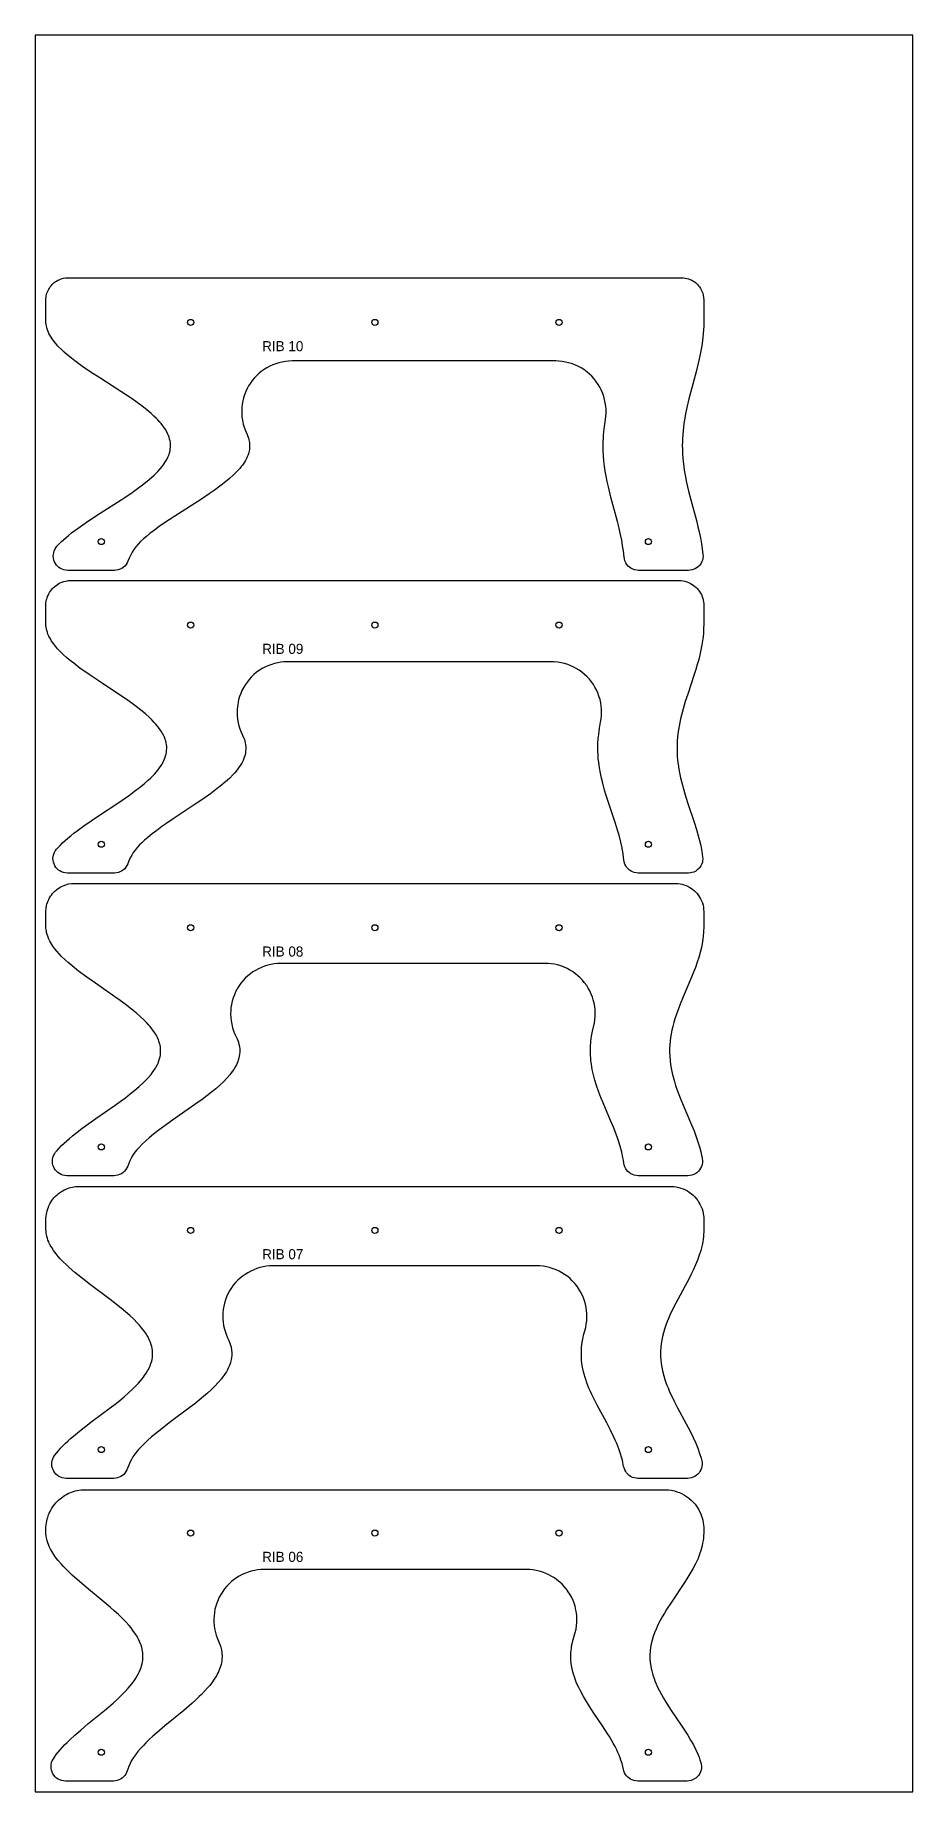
# Model space of a CAD drawing. Header units: millimetres. Extents: x 0 to 1220, y 0 to 2440.
import ezdxf
from ezdxf.enums import TextEntityAlignment as Align

# ---------------------------------------------------------------- set-up
doc = ezdxf.new("R2010")
doc.units = ezdxf.units.MM
for name, color, linetype in [('CUT_HOLES', 5, 'Continuous'), ('CUT_OUTSIDE', 1, 'Continuous'), ('LABEL', 7, 'Continuous'), ('SHEET', 8, 'Continuous')]:
    doc.layers.add(name, color=color, linetype=linetype)

msp = doc.modelspace()

# ---------------------------------------------------------------- linework, layer by layer
at = {"layer": 'CUT_HOLES'}
for centre in [(216.2, 2041), (472.2, 2041), (728.2, 2041), (92, 1736.6), (852.4, 1736.6), (216.2, 1620.6), (472.2, 1620.6), (728.2, 1620.6), (92, 1316.2), (852.4, 1316.2), (216.2, 1200.2), (472.2, 1200.2), (728.2, 1200.2), (92, 895.8), (852.4, 895.8), (216.2, 779.8), (472.2, 779.8), (728.2, 779.8), (92, 475.4), (852.4, 475.4), (216.2, 359.4), (472.2, 359.4), (728.2, 359.4), (92, 55), (852.4, 55)]:
    msp.add_circle(centre, 4.25, dxfattribs=at)
at = {"layer": 'CUT_OUTSIDE'}
for points in [[(45.4, 1696.6), (42.5, 1696.8), (39.9, 1697.3), (37.5, 1698.2), (35.2, 1699.3), (33.1, 1700.7), (31.5, 1702.1), (29.8, 1703.9), (28.3, 1706), (27.1, 1708.3), (26.2, 1710.7), (25.5, 1713.7), (25.3, 1716.2), (25.4, 1718.8), (25.8, 1721.3), (26.4, 1723.3), (27.4, 1725.6), (28.7, 1727.8), (30.4, 1730), (33.2, 1733), (36.7, 1736.5), (42.5, 1741.8), (46.5, 1745.2), (50.6, 1748.5), (55.2, 1752), (59.8, 1755.4), (69.4, 1762.2), (79.6, 1769.1), (90.2, 1775.9), (119.5, 1794.7), (127.3, 1799.8), (134.8, 1804.9), (142.1, 1810.1), (149.1, 1815.2), (155.6, 1820.4), (161.7, 1825.5), (165.4, 1828.9), (168.8, 1832.2), (170.7, 1834.1), (173.7, 1837.5), (176.5, 1840.8), (178.9, 1844.1), (180.3, 1846.2), (182.3, 1849.3), (184, 1852.6), (184.9, 1854.6), (186.1, 1857.7), (186.8, 1859.9), (187.5, 1862.7), (187.9, 1865.1), (188.1, 1868), (188.1, 1871.3), (188, 1873.6), (187.5, 1876.6), (187, 1878.7), (186.2, 1881.7), (185.4, 1883.8), (184.1, 1886.9), (183, 1888.9), (181.1, 1892.2), (179, 1895.4), (177.6, 1897.3), (175.1, 1900.5), (173.4, 1902.5), (170.5, 1905.7), (168.6, 1907.6), (165.2, 1910.9), (161.5, 1914.3), (155.4, 1919.4), (148.9, 1924.5), (142, 1929.6), (134.7, 1934.8), (127.1, 1939.9), (119.3, 1945.1), (89.9, 1963.9), (76.7, 1972.4), (69.2, 1977.5), (64.3, 1980.9), (55, 1987.7), (50.4, 1991.3), (44.3, 1996.2), (40.2, 1999.8), (36.5, 2003.3), (31.7, 2008.1), (28.7, 2011.5), (26, 2015), (23.5, 2018.3), (22.1, 2020.6), (20.4, 2023.4), (19.2, 2025.8), (18, 2028.4), (17.1, 2030.9), (16.3, 2033.5), (15.7, 2036.1), (15.4, 2037.9), (15.1, 2040.2), (15, 2042.9), (15, 2072), (15.1, 2073.9), (15.2, 2075.9), (15.5, 2077.8), (16, 2079.8), (16.5, 2081.7), (17.2, 2083.6), (18, 2085.5), (18.9, 2087.3), (19.8, 2088.7), (21, 2090.4), (22.2, 2092), (23.6, 2093.5), (25, 2094.9), (26.5, 2096.2), (28.1, 2097.4), (29.8, 2098.5), (31.6, 2099.5), (33.4, 2100.3), (36.2, 2101.4), (39.4, 2102.3), (42.4, 2102.8), (45.9, 2102.9), (899.3, 2102.9), (901.4, 2102.8), (904, 2102.5), (906, 2102), (907.9, 2101.5), (910.1, 2100.7), (912, 2099.9), (914.3, 2098.7), (916, 2097.6), (917.7, 2096.4), (919.2, 2095.1), (920.8, 2093.5), (922.2, 2091.9), (923.5, 2090.3), (924.9, 2088.2), (925.9, 2086.4), (926.8, 2084.6), (927.9, 2081.7), (928.7, 2078.6), (929.2, 2075.6), (929.4, 2072.4), (929.4, 2042.4), (929.3, 2035.7), (929, 2030.6), (928.7, 2025.5), (928.2, 2020.4), (927.5, 2015.2), (926.6, 2008.4), (925.4, 2001.4), (924, 1994.6), (922.1, 1986.1), (918.8, 1972.5), (911.4, 1945.1), (908.8, 1934.9), (906.3, 1924.6), (904.5, 1916.1), (902.6, 1905.8), (901.8, 1900.7), (901.1, 1895.6), (900.6, 1890.4), (900.1, 1885.3), (899.8, 1880.2), (899.6, 1875.1), (899.5, 1869.9), (899.6, 1864.8), (899.9, 1858), (900.2, 1852.8), (900.7, 1847.7), (901.5, 1840.9), (902.3, 1835.8), (903.4, 1828.9), (905.5, 1818.7), (908.3, 1806.7), (911.4, 1794.7), (919.1, 1765.7), (921.3, 1757.2), (922.8, 1750.3), (924.7, 1741.7), (926.2, 1733.3), (927.3, 1726.3), (928.2, 1718.8), (928.3, 1715.9), (928, 1713.3), (927.4, 1710.8), (926.8, 1708.9), (925.6, 1706.6), (923.8, 1704), (922.1, 1702.1), (920.1, 1700.5), (918, 1699.1), (916.1, 1698.2), (913.2, 1697.2), (910.6, 1696.7), (908.2, 1696.6), (838.6, 1696.6), (836.1, 1696.8), (833.5, 1697.3), (830.9, 1698.1), (828, 1699.6), (825.9, 1701.1), (824.3, 1702.6), (822.5, 1704.6), (821.1, 1706.9), (819.7, 1709.8), (819, 1712.4), (818.6, 1714.9), (817.6, 1723.6), (816.6, 1730.8), (815.3, 1738.6), (813.3, 1748.1), (811.7, 1755.2), (809.4, 1764.5), (800.4, 1798.2), (796.9, 1812.6), (795.2, 1820), (793.8, 1827.2), (792.5, 1834.4), (791.5, 1841.5), (790.6, 1848.6), (790, 1855.8), (789.6, 1863), (789.5, 1870.2), (789.6, 1875), (789.8, 1879.4), (790, 1884.2), (790.4, 1888.9), (791.3, 1896.6), (792.7, 1906.3), (793.2, 1910.4), (793.5, 1915.3), (793.5, 1920), (793.2, 1924.6), (792.5, 1929.2), (791.6, 1933.8), (790.4, 1938.3), (788.9, 1942.4), (786.8, 1947.3), (784.9, 1951.1), (782.6, 1954.9), (779.5, 1959.5), (776.7, 1962.9), (773.6, 1966.3), (770.5, 1969.3), (767.1, 1972.1), (762.6, 1975.4), (758.9, 1977.8), (755.2, 1979.8), (751, 1981.8), (746.9, 1983.4), (741.5, 1985), (737.2, 1986), (732.7, 1986.8), (728, 1987.2), (723.7, 1987.4), (357.3, 1987.4), (352.3, 1987.2), (347.8, 1986.7), (343.3, 1986), (338.9, 1985), (334.5, 1983.6), (330.3, 1982), (326.1, 1980.2), (321.9, 1977.9), (318.2, 1975.6), (314.3, 1972.8), (311.3, 1970.3), (308.1, 1967.4), (305, 1964.2), (301.9, 1960.5), (299.2, 1956.8), (296.8, 1953), (294.6, 1949), (292.7, 1944.9), (291, 1940.6), (289.7, 1936.3), (288.6, 1931.9), (287.8, 1927.4), (287.3, 1922.9), (287.1, 1918.3), (287.1, 1914), (287.5, 1909.2), (288.2, 1905), (289.3, 1899.7), (290.5, 1895.6), (291.9, 1891.6), (294.7, 1885.5), (295.8, 1882.7), (296.6, 1880.3), (297.2, 1877.7), (297.9, 1874.3), (298.1, 1870.6), (298.1, 1868.1), (297.8, 1864.7), (297, 1860.9), (296.4, 1858.6), (295.5, 1856.2), (294.8, 1854.3), (293.6, 1851.9), (292.3, 1849.4), (290.8, 1846.9), (288.1, 1842.9), (286.4, 1840.7), (284.4, 1838.3), (280.4, 1833.9), (275.5, 1829), (270.4, 1824.4), (264.6, 1819.5), (258.5, 1814.8), (248.7, 1807.7), (241.7, 1802.8), (231.1, 1795.7), (194, 1771.9), (186.4, 1767), (179.8, 1762.4), (172.4, 1757.3), (165.8, 1752.5), (159.5, 1747.6), (154.6, 1743.6), (150.7, 1740.2), (146.7, 1736.5), (143.3, 1733), (140.1, 1729.2), (137.3, 1725.4), (134.9, 1721.7), (132.9, 1718.1), (130.8, 1713.6), (129.1, 1709.5), (128.1, 1707.2), (126.7, 1704.9), (124.6, 1702.5), (122.6, 1700.7), (120.4, 1699.3), (118, 1698.1), (115.5, 1697.3), (112.8, 1696.8), (110.6, 1696.6), (45.4, 1696.6)], [(29.6, 1309.2), (31.4, 1311.3), (34.6, 1314.6), (38, 1318), (41.7, 1321.4), (45.6, 1324.8), (49.5, 1328.1), (53.8, 1331.5), (58.3, 1334.9), (67.8, 1341.8), (77.7, 1348.7), (87.9, 1355.5), (116.3, 1374.3), (123.9, 1379.4), (131.2, 1384.5), (138.3, 1389.7), (145, 1394.8), (151.4, 1400), (157.3, 1405.1), (160.8, 1408.5), (164.2, 1411.8), (166, 1413.7), (168.8, 1416.9), (170.4, 1418.9), (172.9, 1422.2), (175.1, 1425.4), (176.4, 1427.5), (178, 1430.5), (179.1, 1432.6), (180.4, 1435.7), (181.4, 1439), (182, 1441.3), (182.6, 1444.2), (182.8, 1446.4), (182.9, 1449.2), (182.9, 1451.5), (182.6, 1454.5), (182.2, 1456.6), (181.5, 1459.6), (180.8, 1461.7), (179.7, 1464.8), (178.8, 1466.8), (177.1, 1470.1), (175.2, 1473.2), (173.9, 1475.2), (171.6, 1478.4), (170, 1480.4), (167.3, 1483.6), (165.6, 1485.5), (162.4, 1488.8), (158.8, 1492.2), (153.2, 1497.3), (146.9, 1502.5), (140.4, 1507.6), (131.1, 1514.4), (123.7, 1519.5), (116.1, 1524.7), (87.6, 1543.5), (74.9, 1552), (67.6, 1557.1), (62.8, 1560.5), (53.6, 1567.5), (47.4, 1572.4), (43.4, 1575.8), (39.4, 1579.5), (35.9, 1582.9), (31.2, 1587.7), (28.3, 1591.1), (25.4, 1594.9), (22.9, 1598.4), (21.2, 1601.3), (20.3, 1603), (19.1, 1605.4), (17.9, 1608.1), (17, 1610.6), (16.3, 1613.1), (15.7, 1615.6), (15.4, 1617.5), (15.1, 1619.9), (15, 1622.4), (15, 1647.8), (15.1, 1651), (15.5, 1653.9), (16, 1656.1), (16.6, 1658.2), (17.3, 1660.4), (18, 1661.9), (18.9, 1663.9), (20, 1665.9), (21.2, 1667.7), (22.6, 1669.6), (24.1, 1671.3), (25.6, 1672.9), (27.3, 1674.4), (29.1, 1675.8), (31, 1677), (32.9, 1678.2), (34.9, 1679.2), (37, 1680.1), (39.8, 1681), (43.1, 1681.8), (46.4, 1682.3), (49.6, 1682.4), (895.7, 1682.4), (898, 1682.3), (900.8, 1681.9), (903.1, 1681.4), (905.7, 1680.7), (907.9, 1679.9), (910.4, 1678.7), (912.5, 1677.6), (914.7, 1676.2), (916.6, 1674.8), (918.7, 1672.9), (920.3, 1671.3), (922.1, 1669.2), (923.4, 1667.3), (924.9, 1664.9), (926, 1662.9), (927.1, 1660.4), (928, 1657.7), (928.6, 1655.4), (929.1, 1652.8), (929.3, 1649.9), (929.4, 1647.8), (929.4, 1622.2), (929.2, 1615.2), (928.8, 1608.3), (928.1, 1601.5), (926.8, 1593.1), (925.5, 1586.3), (924, 1579.4), (922.3, 1572.6), (920.3, 1565.7), (918.3, 1558.9), (916.1, 1552.1), (907, 1524.7), (903.7, 1514.5), (900.6, 1504.2), (898.4, 1495.7), (897.1, 1490.5), (896, 1485.4), (895, 1480.3), (894.2, 1475.2), (893.5, 1470), (892.9, 1464.9), (892.5, 1459.8), (892.3, 1454.6), (892.2, 1449.5), (892.3, 1444.3), (892.5, 1439.2), (893, 1432.5), (893.6, 1427.3), (894.7, 1420.6), (895.6, 1415.4), (897.1, 1408.5), (898.3, 1403.4), (899.6, 1398.3), (901.1, 1393.1), (903.1, 1386.3), (906.9, 1374.3), (916.6, 1345.3), (919.3, 1336.8), (921.2, 1329.9), (923.5, 1321.4), (925.1, 1314.4), (926.7, 1306.1), (927.8, 1298.9), (928, 1295.9), (927.8, 1293.3), (927.4, 1291.3), (926.6, 1288.8), (925.2, 1286), (923.7, 1283.8), (922.3, 1282.3), (920.4, 1280.5), (918.2, 1279), (915.4, 1277.6), (912.9, 1276.8), (910.9, 1276.4), (907.9, 1276.2), (838.4, 1276.2), (835.9, 1276.4), (832.8, 1277), (830.3, 1277.9), (828.4, 1278.9), (826.2, 1280.3), (824.2, 1282.1), (822.1, 1284.5), (821, 1286.3), (819.8, 1288.7), (818.8, 1291.7), (818.4, 1294), (817.3, 1302.3), (815.8, 1311.1), (814, 1319.1), (811.6, 1328.7), (809.5, 1335.9), (806.6, 1345.2), (796.1, 1376.8), (793.8, 1384.1), (791.6, 1391.4), (788.9, 1400.9), (787.2, 1407.9), (785.7, 1415.1), (784.4, 1422.3), (783.3, 1430), (782.8, 1434.7), (782.5, 1439.2), (782.2, 1446.9), (782.2, 1451.6), (782.3, 1456), (782.7, 1463.1), (783.3, 1468.6), (783.9, 1473.3), (784.6, 1477.6), (786, 1485.7), (786.8, 1490.3), (787.3, 1494.9), (787.4, 1499.4), (787.3, 1504.3), (786.9, 1508.2), (786.2, 1512.5), (785.2, 1517.2), (783.7, 1522), (782.1, 1526.3), (780.1, 1530.7), (778.1, 1534.5), (776, 1537.9), (773.4, 1541.6), (770.3, 1545.4), (767.2, 1548.8), (763.8, 1551.9), (760, 1555.1), (756.3, 1557.8), (752.1, 1560.3), (748.7, 1562.2), (744.7, 1564), (740.4, 1565.7), (735.8, 1567.1), (731.3, 1568.1), (726.4, 1569), (721.6, 1569.4), (717.2, 1569.5), (350.8, 1569.5), (345.6, 1569.4), (341.7, 1569), (337.4, 1568.3), (332.6, 1567.2), (327.6, 1565.6), (323.5, 1564.1), (319.3, 1562.1), (315.6, 1560.1), (311.9, 1557.8), (307.4, 1554.6), (304.1, 1551.8), (300.8, 1548.6), (297.6, 1545.2), (295, 1542), (292.3, 1538.2), (290, 1534.5), (287.5, 1529.6), (285.7, 1525.6), (284.1, 1521.3), (282.9, 1517.2), (282, 1513), (281.1, 1507.5), (280.8, 1503.2), (280.7, 1499), (280.9, 1494.4), (281.3, 1490), (282.3, 1484.6), (283.2, 1480.8), (284.5, 1476.6), (286.5, 1471.7), (289.7, 1464.6), (290.8, 1461.8), (291.5, 1459.3), (292.1, 1456.9), (292.5, 1454.4), (292.8, 1451.9), (292.9, 1448.6), (292.6, 1444.9), (292.2, 1442.3), (291.3, 1438.8), (290.3, 1435.7), (289.1, 1432.7), (287.1, 1428.8), (285.1, 1425.4), (282.8, 1422.1), (280.8, 1419.5), (277.6, 1415.6), (274.7, 1412.4), (270.6, 1408.2), (267.5, 1405.3), (262.5, 1400.9), (259.2, 1398.1), (253.2, 1393.4), (243.6, 1386.2), (233.2, 1378.9), (222.6, 1371.8), (193.4, 1352.5), (183, 1345.5), (176.2, 1340.7), (169.1, 1335.5), (162.7, 1330.6), (156.7, 1325.7), (152.1, 1321.7), (148.3, 1318.3), (145.2, 1315.2), (142, 1311.8), (139, 1308), (136.5, 1304.5), (134.5, 1301.2), (132.3, 1297.2), (130.4, 1293.1), (128.9, 1289.1), (127.7, 1286.5), (126.3, 1284.3), (124.5, 1282.2), (122.9, 1280.8), (120.3, 1278.9), (117.8, 1277.7), (115.8, 1277), (113.2, 1276.4), (110.4, 1276.2), (44.9, 1276.2), (41.9, 1276.4), (39.3, 1277), (36.8, 1277.9), (34.4, 1279.1), (32.6, 1280.3), (30.6, 1282.1), (28.9, 1284.1), (27.4, 1286.3), (26.3, 1288.8), (25.4, 1291.3), (24.9, 1293.9), (24.8, 1296.6), (25.1, 1299.8), (25.8, 1302.3), (26.8, 1304.8), (28.1, 1307.2), (29.6, 1309.2)], [(44.2, 855.8), (41.2, 856), (38.6, 856.6), (36.1, 857.5), (33.8, 858.7), (31.6, 860.2), (29.7, 862), (28, 864), (26.6, 866.2), (25.4, 868.6), (24.8, 870.6), (24.3, 873.2), (24.1, 875.8), (24.3, 878.5), (24.8, 881), (25.7, 883.5), (26.8, 885.9), (28.5, 888.4), (30.6, 890.9), (33.6, 894.2), (36.9, 897.6), (40.4, 901), (44.1, 904.4), (47.8, 907.7), (51.9, 911.1), (56.2, 914.5), (65.1, 921.4), (74.5, 928.3), (84.2, 935.1), (111.3, 953.9), (118.4, 959), (125.4, 964.1), (132.1, 969.3), (138.5, 974.4), (144.5, 979.6), (150.1, 984.7), (153.5, 988), (156.7, 991.4), (161.1, 996.5), (162.6, 998.5), (165, 1001.8), (167.1, 1005), (168.3, 1007.1), (169.9, 1010.1), (170.9, 1012.2), (172.1, 1015.3), (173.1, 1018.6), (173.6, 1020.8), (174.2, 1023.8), (174.5, 1027.1), (174.5, 1029.2), (174.4, 1032.2), (174.1, 1034.4), (173.6, 1037.4), (173.1, 1039.5), (172.1, 1042.5), (171.4, 1044.6), (170, 1047.7), (169, 1049.7), (167.2, 1052.8), (165.9, 1054.8), (163.7, 1058), (162.2, 1060), (159.7, 1063.2), (158, 1065.1), (155, 1068.4), (151.6, 1071.8), (146.2, 1076.9), (140.3, 1082.1), (134.1, 1087.2), (125.2, 1094), (118.2, 1099.1), (111, 1104.3), (84, 1123.1), (71.9, 1131.6), (60.4, 1140.1), (51.7, 1147.1), (45.8, 1152), (41.8, 1155.6), (36.7, 1160.5), (33.5, 1163.9), (30.2, 1167.7), (27.3, 1171.1), (24.8, 1174.6), (21.9, 1179.2), (20.6, 1181.5), (19.2, 1184.2), (17.5, 1188.4), (16.6, 1191), (16, 1193.5), (15.6, 1195.3), (15.3, 1197.9), (15.1, 1199.6), (15, 1202.1), (15, 1223.2), (15.3, 1227.1), (16, 1230.9), (16.4, 1232.8), (17.2, 1235.2), (18.1, 1237.6), (19, 1239.5), (20.1, 1241.7), (21.5, 1243.9), (22.6, 1245.6), (24.2, 1247.6), (25.9, 1249.5), (27.3, 1250.9), (29.2, 1252.6), (30.8, 1253.8), (32.9, 1255.3), (35, 1256.6), (36.8, 1257.6), (39.1, 1258.6), (42.7, 1260), (46.5, 1261), (50.4, 1261.6), (52.3, 1261.7), (54.7, 1261.8), (890.8, 1261.8), (893.5, 1261.6), (896.6, 1261.2), (899.2, 1260.7), (901.7, 1260), (904.7, 1258.9), (907.1, 1257.8), (909.9, 1256.3), (912.1, 1254.9), (914.2, 1253.4), (916.6, 1251.3), (918.5, 1249.5), (920.2, 1247.6), (922.2, 1245), (923.6, 1242.9), (924.9, 1240.6), (926.2, 1237.7), (927.4, 1234.7), (928.3, 1231.6), (928.8, 1229), (929.2, 1225.8), (929.4, 1222.1), (929.4, 1201.8), (929.2, 1194.7), (928.6, 1187.9), (927.7, 1181.1), (927.1, 1177.7), (926.1, 1172.8), (924.4, 1165.9), (922.5, 1159.1), (920.3, 1152.2), (917.8, 1145.2), (915.2, 1138.5), (912.5, 1131.7), (900.8, 1104.3), (896.6, 1094.1), (892.7, 1083.8), (890.9, 1078.7), (889.3, 1073.6), (887.7, 1068.4), (886.3, 1063.2), (885.1, 1058.1), (884.1, 1052.9), (883.3, 1047.9), (882.6, 1042.7), (882.2, 1037.6), (881.9, 1032.6), (881.9, 1027.3), (882.1, 1022.2), (882.6, 1015.5), (883.2, 1010.3), (884.1, 1005.1), (885.5, 998.4), (886.7, 993.3), (888.6, 986.5), (890.2, 981.3), (892, 976.2), (893.9, 971), (896.5, 964.2), (900.7, 953.9), (912.4, 926.6), (915.8, 918.1), (918.4, 911.3), (921.3, 902.7), (923.4, 895.9), (925.2, 888.9), (926.8, 882), (927.2, 879.5), (927.5, 876.9), (927.5, 874.3), (927.1, 871.6), (926.2, 868.5), (925, 866.1), (923.6, 863.8), (922.2, 862.2), (919.8, 860), (918.1, 858.8), (915.7, 857.5), (912.6, 856.5), (910, 856), (907.4, 855.8), (838.2, 855.8), (835.7, 856), (832.6, 856.6), (830.2, 857.4), (827.9, 858.6), (825.7, 860.1), (823.8, 861.8), (822.1, 863.8), (820.9, 865.5), (819.5, 868.3), (818.7, 870.8), (818.3, 873), (817.6, 877.6), (816.9, 881.3), (815.3, 888.7), (813.1, 896.9), (810.3, 905.8), (807.4, 913.7), (803.7, 923.3), (799.8, 932.7), (789.3, 957.2), (786.4, 964.5), (783.5, 971.9), (780.3, 981), (778.1, 988.4), (776, 996), (774.4, 1003.2), (773.2, 1010.7), (772.6, 1015.4), (772.2, 1019.6), (772, 1022.8), (771.9, 1027.5), (771.9, 1031.7), (772, 1034.9), (772.5, 1042), (773.5, 1049.4), (774.8, 1056.5), (777.4, 1068), (778, 1072.4), (778.4, 1077.2), (778.5, 1081.5), (778.3, 1086.3), (777.8, 1090.8), (776.9, 1095.6), (775.8, 1100), (774.6, 1103.9), (773, 1107.9), (770.8, 1112.6), (768.8, 1116.3), (766.6, 1119.9), (763.3, 1124.2), (760.6, 1127.5), (757.5, 1130.8), (754.4, 1133.6), (751.1, 1136.3), (746.7, 1139.4), (743.4, 1141.4), (739.6, 1143.5), (734.6, 1145.7), (730.6, 1147.1), (726, 1148.5), (721.9, 1149.4), (717.4, 1150.2), (712.9, 1150.6), (708.6, 1150.7), (341.9, 1150.7), (336.9, 1150.6), (332.3, 1150.1), (327.7, 1149.3), (323.3, 1148.2), (318.8, 1146.9), (314.5, 1145.2), (310.3, 1143.3), (306.1, 1141), (302.7, 1138.8), (299.2, 1136.3), (295.6, 1133.4), (292, 1130), (289.1, 1126.9), (286, 1123.1), (283.3, 1119.3), (280.9, 1115.4), (278.7, 1111.3), (276.9, 1107.1), (275.3, 1102.7), (274, 1098.3), (272.9, 1093.8), (272.2, 1089.2), (271.8, 1084.6), (271.7, 1080), (271.9, 1075.4), (272.4, 1070.8), (273.2, 1066.5), (274.5, 1061.2), (275.9, 1057), (277.3, 1053.3), (280.7, 1046.1), (281.7, 1043.6), (282.6, 1041.1), (283.3, 1038.7), (284, 1035.1), (284.4, 1031.5), (284.5, 1027.8), (284.2, 1024.2), (283.8, 1021.7), (283.3, 1019.3), (282.4, 1016.4), (281.8, 1014.5), (280.8, 1012.1), (279.7, 1009.8), (277.6, 1005.9), (276.1, 1003.5), (274.5, 1001), (272.7, 998.6), (270.7, 996.1), (266.5, 991.2), (261.8, 986.3), (256.6, 981.4), (251.1, 976.6), (245.2, 971.7), (238.7, 966.6), (232.1, 961.7), (222.2, 954.6), (190.9, 932.8), (177.7, 923.3), (170.8, 918.1), (164.5, 913.3), (158.6, 908.4), (153.9, 904.3), (148.8, 899.5), (144.4, 895.1), (141.4, 891.7), (138.7, 888.3), (136, 884.3), (133.6, 880.3), (131.6, 876.3), (130.1, 872.8), (128.7, 869.1), (127.7, 866.7), (126.3, 864.4), (124.2, 861.9), (122.2, 860.1), (120, 858.6), (117.5, 857.3), (115, 856.5), (112.3, 856), (110, 855.8), (44.2, 855.8)], [(43.3, 435.4), (40.3, 435.6), (37.8, 436.2), (35.3, 437), (33, 438.2), (30.8, 439.7), (28.9, 441.4), (27.2, 443.3), (25.8, 445.5), (24.9, 447.4), (24, 449.8), (23.4, 452.3), (23.2, 454.9), (23.3, 457.5), (23.7, 460.1), (24.5, 462.6), (25.6, 464.9), (27, 467.2), (29.5, 470.4), (32.3, 473.8), (35.3, 477.2), (38.4, 480.4), (41.8, 483.8), (45.5, 487.3), (49.3, 490.7), (53.3, 494.1), (61.6, 501), (70.3, 507.8), (79.4, 514.7), (104.5, 533.5), (111.2, 538.6), (117.6, 543.7), (123.9, 548.9), (129.9, 554.1), (135.4, 559.2), (140.6, 564.3), (143.8, 567.6), (146.7, 571), (150.8, 576.1), (152.2, 578.1), (154.5, 581.4), (156.4, 584.6), (157.5, 586.7), (159, 589.7), (159.9, 591.8), (161, 594.9), (162, 598.2), (162.5, 600.4), (163, 603.4), (163.2, 605.6), (163.3, 608.6), (163.3, 610.7), (163, 613.7), (162.7, 615.8), (162, 618.8), (161.5, 620.9), (160.4, 624), (159.6, 626), (158.2, 629.3), (156.5, 632.4), (155.3, 634.4), (153.3, 637.6), (151.9, 639.6), (148, 644.7), (145.1, 648), (142, 651.4), (137, 656.5), (131.6, 661.6), (125.8, 666.7), (119.6, 671.9), (113.2, 677), (104.3, 683.9), (76.9, 704.4), (65.8, 712.9), (59.3, 718), (55.2, 721.4), (47.3, 728.2), (43.5, 731.8), (38.4, 736.7), (35, 740.4), (31.9, 743.8), (29.1, 747.3), (25.6, 752), (23.1, 755.9), (21.1, 759.4), (19.7, 762.2), (18.9, 763.9), (17.9, 766.3), (17, 768.9), (16.3, 771.4), (15.7, 774), (15.4, 775.8), (15.2, 778.2), (15, 781.6), (15, 794.6), (15.1, 797.4), (15.3, 799.6), (15.7, 802.6), (16.1, 804.9), (16.7, 807), (17.5, 809.9), (18.4, 812.1), (19.3, 814.1), (20.6, 816.8), (21.8, 818.9), (23.4, 821.3), (24.8, 823.1), (26.7, 825.4), (28.3, 827.2), (30.5, 829.2), (32.2, 830.7), (34, 832.1), (36.5, 833.8), (38.4, 834.9), (40.5, 836), (43.2, 837.3), (45.2, 838.1), (47.5, 838.8), (49.6, 839.4), (51.9, 840), (54, 840.3), (56.3, 840.7), (58.5, 840.8), (61.3, 840.9), (884.5, 840.9), (888.1, 840.7), (891.1, 840.2), (894.8, 839.4), (897.7, 838.6), (900.6, 837.5), (903.9, 836), (906.6, 834.6), (909.2, 832.9), (912.2, 830.7), (914.5, 828.7), (916.7, 826.5), (918.7, 824.3), (920.9, 821.4), (922.6, 818.8), (924.1, 816.2), (925.7, 812.7), (926.9, 809.9), (927.9, 806.4), (928.6, 803.5), (929, 800.4), (929.3, 798.1), (929.4, 795.9), (929.4, 781.2), (929.3, 777.7), (929.1, 774.3), (928.8, 770.9), (928.4, 767.5), (927.9, 764.1), (926.9, 759.2), (926, 755.5), (925.1, 752.1), (923.1, 745.5), (920.6, 738.7), (917.8, 731.8), (914.7, 724.8), (911.4, 718.1), (907.9, 711.2), (903.4, 702.7), (893.1, 683.9), (887.8, 673.7), (885.3, 668.5), (882.8, 663.4), (880.6, 658.3), (878.5, 653.2), (876.5, 648), (874.8, 642.8), (873.2, 637.7), (871.9, 632.5), (870.9, 627.4), (870.1, 622.3), (869.5, 617.2), (869.2, 612), (869.2, 606.9), (869.3, 603.6), (869.5, 600.3), (870, 595.1), (870.9, 589.9), (871.9, 584.7), (873.7, 578), (875.3, 572.7), (877.7, 566), (879.7, 561), (881.9, 555.8), (884.3, 550.6), (887.6, 543.8), (893, 533.5), (907.8, 506.2), (911.3, 499.3), (914.7, 492.4), (918.4, 484.1), (921.1, 477.2), (923.6, 470.2), (925.6, 463.3), (926.5, 459.7), (926.9, 457.6), (927, 455), (926.7, 452), (926.1, 449.5), (925.4, 447.5), (923.9, 444.8), (922.8, 443.1), (921.1, 441.2), (918.7, 439.2), (917, 438.1), (914.7, 437), (911.8, 436), (909.3, 435.5), (906.9, 435.4), (837.9, 435.4), (835.4, 435.5), (832.9, 436), (830.5, 436.8), (827.7, 438.1), (825.6, 439.5), (823.7, 441.2), (822, 443.1), (820.8, 444.8), (819.6, 447.1), (818.5, 450), (818, 452.1), (817, 457.5), (816.2, 460.9), (815.2, 464.7), (813.8, 469.4), (811.4, 476.6), (808.5, 483.9), (806.4, 488.6), (804.5, 492.8), (799.6, 502.6), (794.5, 512.5), (781.2, 537), (777.4, 544.3), (773.8, 551.7), (771.7, 556.3), (769.8, 560.7), (766.9, 568.1), (765.3, 572.7), (764.3, 575.7), (763.1, 580), (762.3, 583.2), (761.3, 587.4), (760.5, 592), (760, 595.4), (759.6, 599.2), (759.3, 602.7), (759.2, 606.7), (759.2, 610), (759.3, 614.6), (759.5, 617.2), (759.9, 621.3), (760.4, 624.5), (761.1, 628.6), (762.3, 634.1), (765.3, 645.2), (766.1, 649.5), (766.7, 654.4), (767, 659.4), (766.9, 664.3), (766.5, 668.7), (765.9, 672.6), (764.9, 677.4), (763.5, 682.2), (762.1, 686.2), (760.4, 690.3), (758.1, 694.6), (755.4, 699.1), (752.9, 702.7), (750.2, 706), (746.6, 709.9), (743.5, 712.9), (740.2, 715.6), (735.9, 718.8), (732.2, 721.1), (728.5, 723.1), (724.3, 725), (720.2, 726.6), (714.9, 728.3), (710.6, 729.2), (706, 730), (701.4, 730.4), (697.1, 730.6), (331, 730.6), (326, 730.4), (321.5, 730), (317, 729.2), (312.5, 728.2), (308.2, 726.8), (303.9, 725.2), (299.7, 723.3), (295.5, 721.1), (291.9, 718.8), (287.9, 716), (284.9, 713.5), (281.8, 710.6), (278.6, 707.3), (275.5, 703.6), (272.8, 699.9), (270.2, 695.7), (268, 691.7), (266.2, 687.5), (264.5, 683.3), (263.2, 678.9), (262.2, 674.5), (261.4, 670), (260.9, 665.4), (260.8, 660.9), (260.9, 656.7), (261.3, 652.2), (261.9, 647.9), (263.1, 642.6), (264.4, 638.4), (265.8, 634.5), (267.6, 630.4), (269.2, 627), (270.6, 623.4), (271.6, 620.4), (272.3, 617.5), (273, 613.7), (273.3, 610.1), (273.2, 606.5), (272.9, 602.8), (272.5, 600.5), (272.1, 598.5), (271.4, 596.1), (270.5, 593.5), (269.6, 591.1), (268.5, 588.6), (267.2, 586), (265.8, 583.6), (264.3, 581.1), (262.6, 578.6), (260.6, 575.9), (258.9, 573.7), (254.6, 568.5), (250, 563.6), (245, 558.7), (239.7, 553.9), (234, 549), (227.9, 543.9), (221.8, 539.1), (215.5, 534.2), (186.4, 512.5), (174.2, 503), (167.7, 497.8), (161.9, 492.9), (156.3, 488), (152, 484), (147.3, 479.3), (143.9, 475.7), (141.5, 472.8), (138.5, 469.1), (135.9, 465.2), (133.8, 461.6), (132, 458.2), (130.1, 453.9), (127.5, 447.1), (126.3, 444.9), (124.9, 442.8), (123.2, 441), (121.3, 439.4), (119.2, 438), (116.9, 436.9), (114.6, 436.1), (112.1, 435.6), (109.5, 435.4), (43.3, 435.4)], [(42.2, 15), (39.7, 15.2), (37.1, 15.7), (34.5, 16.5), (32.1, 17.7), (29.9, 19.2), (27.9, 20.9), (26.1, 23), (24.7, 25.2), (23.5, 27.6), (22.7, 30.2), (22.2, 32.8), (22.1, 35.5), (22.4, 38.1), (22.9, 40.7), (23.9, 43.2), (25.4, 45.9), (27, 48.4), (29.4, 51.7), (32.1, 55.1), (34.9, 58.5), (38, 61.9), (41, 65.2), (44.6, 68.7), (48.1, 72.2), (55.4, 78.9), (63.4, 85.8), (73.5, 94.3), (96.4, 113.1), (102.4, 118.2), (108.3, 123.3), (114, 128.5), (119.5, 133.7), (124.5, 138.8), (129.2, 143.9), (132.1, 147.2), (134.8, 150.6), (138.5, 155.7), (139.8, 157.7), (141.8, 161), (143.6, 164.2), (144.6, 166.3), (146, 169.4), (147.2, 172.7), (147.9, 174.9), (148.7, 177.8), (149.1, 180), (149.6, 183.1), (149.7, 185.1), (149.8, 188), (149.8, 190.3), (149.6, 193.3), (149.3, 195.4), (148.7, 198.4), (148.2, 200.5), (147.2, 203.6), (146.5, 205.6), (145.2, 208.9), (143.6, 212), (142.6, 214), (140.7, 217.2), (139.5, 219.2), (135.9, 224.3), (133.3, 227.6), (130.6, 231), (126, 236.1), (121, 241.2), (115.7, 246.3), (110.1, 251.5), (104.3, 256.6), (96.2, 263.5), (71.3, 284), (61.2, 292.5), (55.3, 297.6), (51.6, 301), (44.4, 307.8), (39.4, 312.9), (36.1, 316.5), (32, 321.4), (29.3, 324.8), (26.6, 328.6), (23.6, 333.3), (21.4, 337.2), (19.7, 340.6), (18.5, 343.5), (17.7, 345.8), (16.8, 348.6), (16.2, 350.9), (15.8, 352.7), (15.4, 355.4), (15.1, 357.9), (15, 360.6), (15, 365.3), (15.1, 368.3), (15.3, 370.8), (15.7, 373.7), (16.1, 376.1), (16.8, 379), (17.5, 381.3), (18.6, 384.6), (19.7, 387.3), (20.8, 389.5), (22.1, 392.1), (23.4, 394.2), (25.4, 397.1), (27.2, 399.4), (28.8, 401.4), (30.7, 403.4), (32.5, 405.2), (34.7, 407.1), (36.6, 408.6), (39, 410.3), (41, 411.6), (43.6, 413.1), (45.7, 414.2), (48.4, 415.4), (50.7, 416.3), (53.4, 417.2), (55.8, 417.9), (58.6, 418.5), (61, 419), (63.9, 419.4), (66.3, 419.6), (69.7, 419.7), (876.9, 419.6), (880.5, 419.4), (884.1, 418.9), (888.6, 417.9), (892.1, 416.9), (895.5, 415.6), (899.3, 413.9), (902.4, 412.2), (905.5, 410.3), (908.3, 408.2), (911.9, 405.2), (914.5, 402.6), (917.2, 399.5), (919.4, 396.6), (921.9, 392.7), (923.6, 389.5), (925.1, 386.3), (926.4, 383), (927.2, 380.6), (928, 377.2), (928.7, 373.7), (929.1, 370.8), (929.4, 367.3), (929.4, 359.4), (929.2, 355.9), (928.9, 352.5), (928.5, 349.1), (927.8, 345.3), (927.1, 341.9), (926.2, 338.5), (925.2, 335.1), (923.6, 330.3), (922.3, 326.9), (920.9, 323.4), (917.7, 316.6), (914.1, 309.7), (910.2, 302.9), (906, 296), (901.6, 289.2), (884.4, 263.5), (877.7, 253.3), (874.6, 248.1), (871.6, 243), (868.7, 237.8), (866.1, 232.8), (863, 226), (860.9, 220.9), (859.1, 215.7), (857.6, 210.6), (856.3, 205.4), (855.4, 200.3), (854.8, 195.2), (854.6, 190.2), (854.6, 184.9), (855, 179.6), (855.7, 174.5), (856.3, 171.3), (857, 167.9), (858.5, 162.7), (860.2, 157.4), (861.4, 154.2), (862.8, 150.8), (865.2, 145.5), (867.7, 140.5), (870.4, 135.4), (873.4, 130.2), (877.5, 123.4), (884.2, 113.1), (898, 92.6), (902.5, 85.8), (907, 78.9), (911.1, 72), (914.9, 65.2), (918.4, 58.3), (921.5, 51.5), (922.9, 48.1), (924.1, 44.6), (925.4, 40.7), (925.9, 38.5), (926.2, 35.8), (926.1, 32.6), (925.7, 30.5), (924.9, 28), (923.8, 25.6), (922.4, 23.3), (920.4, 20.9), (918.4, 19.1), (916.6, 17.9), (913.8, 16.5), (911.7, 15.8), (909.1, 15.2), (906.1, 15), (837.5, 15), (835.2, 15.1), (832.2, 15.7), (829.9, 16.5), (827.6, 17.6), (825.5, 18.9), (823.6, 20.6), (821.9, 22.4), (820.7, 24), (819.3, 26.6), (818.4, 29), (817.8, 31), (816.9, 35.2), (815.8, 39.3), (814.3, 44), (813.1, 47.4), (811.6, 51.2), (810.1, 54.7), (808.4, 58.3), (806.1, 63), (803.5, 67.8), (801.2, 71.9), (798.3, 76.8), (795.2, 81.7), (788.8, 91.5), (775.7, 110.9), (770.9, 118.2), (766.2, 125.6), (762.1, 132.5), (757.9, 140.1), (755.5, 144.9), (753.6, 149.1), (752.2, 152.3), (750.6, 156.5), (749.5, 159.6), (748.3, 163.4), (747.3, 166.9), (746.4, 170.9), (745.5, 175.4), (745.1, 178.8), (744.7, 182.6), (744.6, 186.1), (744.6, 189.8), (744.7, 193.3), (744.9, 196), (745.3, 199.5), (745.7, 202.2), (746.4, 205.6), (747.9, 211.7), (750.8, 221.3), (751.8, 226.1), (752.5, 230.9), (752.9, 235.1), (753, 239), (752.8, 244.5), (752.3, 248.8), (751.6, 252.6), (750.4, 257.7), (749, 262.2), (747.6, 265.9), (745.8, 269.8), (743.3, 274.4), (741.1, 277.9), (738.6, 281.4), (735.3, 285.4), (732.4, 288.4), (729.3, 291.3), (725.3, 294.6), (721.9, 297.1), (718.2, 299.3), (714, 301.6), (709.8, 303.5), (705.8, 305), (700.6, 306.6), (696.4, 307.5), (691.9, 308.3), (687.4, 308.7), (683.1, 308.8), (318.7, 308.8), (313.7, 308.7), (309.2, 308.2), (304.7, 307.5), (300.3, 306.4), (296, 305.1), (291.7, 303.5), (287.6, 301.7), (283.4, 299.4), (279.7, 297.1), (276.6, 294.9), (273, 292.1), (269.5, 288.9), (266.5, 285.8), (263.4, 282.1), (260.7, 278.5), (258.1, 274.3), (255.9, 270.3), (254.2, 266.6), (252.5, 262.3), (251.1, 258), (250, 253.6), (249.2, 249.2), (248.7, 244.7), (248.5, 240.1), (248.5, 235.6), (248.9, 231.1), (249.5, 226.9), (250.6, 221.5), (251.7, 217.8), (253.1, 213.8), (256, 206.9), (257.2, 203.6), (258.1, 200.8), (259, 197.1), (259.5, 193.6), (259.7, 191.7), (259.8, 189.3), (259.8, 186.9), (259.7, 185), (259.3, 181.5), (259, 179.6), (258.4, 176.7), (257.7, 174.2), (256.9, 171.7), (255.9, 169.3), (254.8, 166.8), (253.7, 164.4), (251.9, 161.2), (249, 156.4), (245.4, 151.5), (242.3, 147.5), (240.2, 145.1), (235.4, 139.7), (231.1, 135.3), (228.2, 132.4), (223.2, 127.7), (217.8, 122.8), (206.5, 113.2), (180.3, 91.7), (169.1, 82.1), (163.7, 77.3), (158.6, 72.6), (153.7, 67.9), (150.5, 64.6), (146.8, 60.7), (142.8, 56), (139.3, 51.6), (136.7, 47.8), (134.1, 43.6), (131.9, 39.4), (130.1, 35.2), (128.7, 31.6), (127.9, 29.1), (127.2, 27.1), (126, 24.8), (124.6, 22.7), (122.9, 20.8), (121, 19.1), (118.8, 17.7), (116.5, 16.6), (114.1, 15.7), (111.6, 15.2), (109, 15), (42.2, 15)]]:
    msp.add_lwpolyline(points, close=True, dxfattribs=at)
at = {"layer": 'SHEET'}
msp.add_lwpolyline([(0, 0), (1220, 0), (1220, 2440), (0, 2440)], close=True, dxfattribs=at)

# ---------------------------------------------------------------- texts
at = {"layer": 'LABEL'}
for s, p in [('RIB 10', (344.2, 2008)), ('RIB 09', (344.2, 1587.6)), ('RIB 08', (344.2, 1167.2)), ('RIB 07', (344.2, 746.8)), ('RIB 06', (344.2, 326.4))]:
    msp.add_text(s, height=14, dxfattribs=at).set_placement(p, align=Align.MIDDLE_CENTER)

doc.saveas('drawing.dxf')
